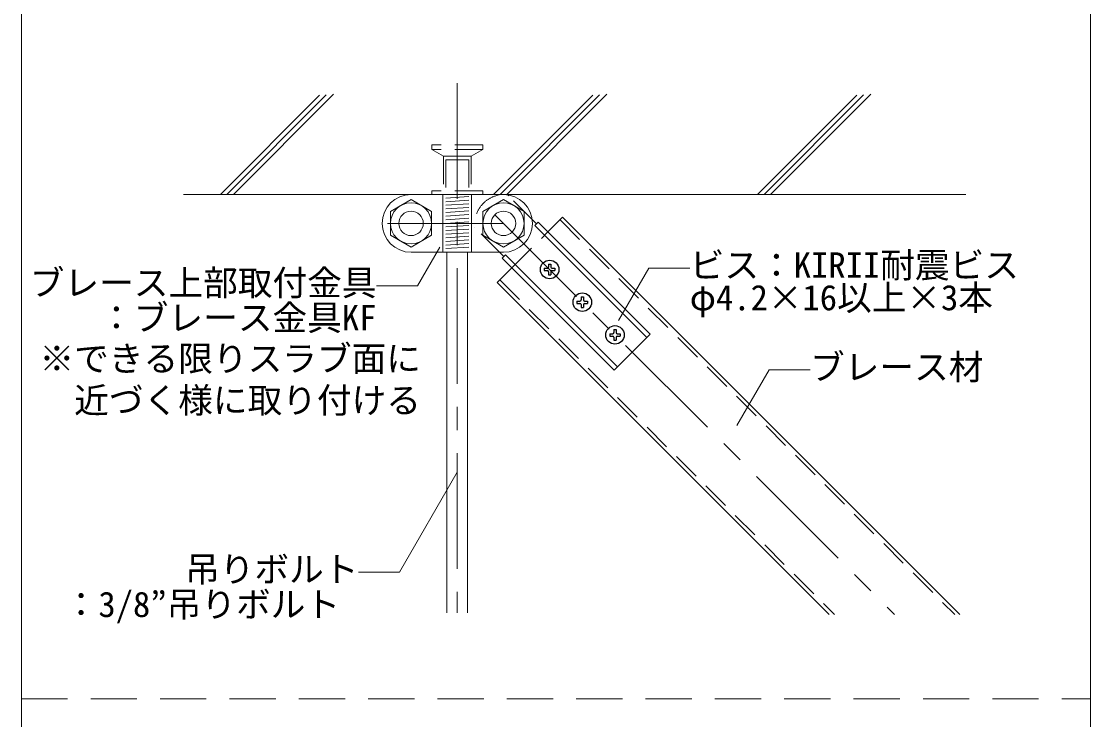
# Model space of a CAD drawing. Units: millimetres on the paper, enlarged 40 times, with parts at other scales. Extents: x -7800 to 7800, y -5387 to 5300.
# Drawn here: x -1930 to -80, y -1038 to 170 of the extents above; entities that cross this region are included whole.
import ezdxf
from ezdxf.enums import TextEntityAlignment as Align

# ---------------------------------------------------------------- set-up
doc = ezdxf.new("R2010")
doc.units = ezdxf.units.MM
doc.header["$LTSCALE"] = 40
for name, pattern in [('CHAIN1', [8, 5, -1, 1, -1]), ('DASHED1', [1.8, 1.2, -0.6]), ('DASHED2', [3, 2, -1])]:
    doc.linetypes.add(name, pattern=pattern)
for name, color, linetype, lineweight in [('3-0_中心線', 4, 'CHAIN1', 9), ('3-1_吊り材', 7, 'Continuous', 18), ('3-4_ブレース材・補強材', 4, 'Continuous', 9), ('3-6_文字', 7, 'Continuous', 18), ('3-9_躯体他', 4, 'DASHED1', 9), ('3-B_補強金具・金具・その他', 3, 'Continuous', 18), ('3-C_ビス・アンカーボルト・強調図形', 2, 'DASHED1', 25), ('F-3_野縁', 3, 'Continuous', 18)]:
    doc.layers.add(name, color=color, linetype=linetype, lineweight=lineweight)
doc.styles.add('ＭＳ ゴシック', font='')
doc.styles.get('ＭＳ ゴシック').set_extended_font_data('MS Gothic')

msp = doc.modelspace()

# ---------------------------------------------------------------- linework, layer by layer
at = {"layer": '3-0_中心線'}
for p, q in [((-1175.84, 62.88), (-1175.84, -853.41)), ((-1110.79, -164.68), (-419.3, -856.17)), ((-1296.56, -179.63), (-1057.89, -179.63))]:
    msp.add_line(p, q, dxfattribs=at)
at = {"layer": '3-1_吊り材'}
for p, q in [((-1193.84, -229.63), (-1193.84, -853.41)), ((-1157.84, -229.63), (-1157.84, -853.41))]:
    msp.add_line(p, q, dxfattribs=at)
at = {"layer": '3-4_ブレース材・補強材'}
for p, q in [((-1019.02, -194.22), (-993.56, -168.77)), ((-993.56, -168.77), (-306.16, -856.17)), ((-1106.63, -281.97), (-1081.18, -256.52)), ((-1106.63, -281.97), (-532.43, -856.17))]:
    msp.add_line(p, q, dxfattribs=at)
at = {"layer": '3-4_ブレース材・補強材', "linetype": 'DASHED1'}
for p, q in [((-998.02, -173.36), (-315.21, -856.17)), ((-1081.18, -256.52), (-1018.95, -194.29)), ((-1102.11, -277.45), (-523.38, -856.17))]:
    msp.add_line(p, q, dxfattribs=at)
at = {"layer": '3-6_文字'}
for p, q in [((-1206.02, -220.69), (-1244.66, -287.6)), ((-896.8, -347.44), (-844.58, -256.99)), ((-773.66, -256.99), (-844.58, -256.99)), ((-1244.66, -287.6), (-1315.58, -287.6)), ((-691.86, -529.27), (-636.42, -433.26)), ((-565.5, -433.26), (-636.42, -433.26)), ((-1175.84, -609.9), (-1275.84, -783.1)), ((-1275.84, -783.1), (-1346.76, -783.1))]:
    msp.add_line(p, q, dxfattribs=at)
at = {"layer": '3-9_躯体他', "linetype": 'Continuous'}
for p, q in [((-1414.04, 42.1), (-1585.77, -129.63)), ((-1402.41, 42.42), (-1574.46, -129.63)), ((-1389.69, 43.82), (-1563.14, -129.63)), ((-941.19, 42.1), (-1112.92, -129.63)), ((-929.56, 42.42), (-1101.6, -129.63)), ((-916.84, 43.82), (-1090.29, -129.63)), ((-484.53, 42.1), (-656.26, -129.63)), ((-472.9, 42.42), (-644.95, -129.63)), ((-460.19, 43.82), (-633.64, -129.63)), ((-295.91, -129.63), (-1649.29, -129.63)), ((-1255.84, -129.63), (-1095.84, -129.63)), ((-1089.05, -129.85), (-1086.77, -132.13))]:
    msp.add_line(p, q, dxfattribs=at)
at = {"layer": '3-9_躯体他'}
for p, q in [((-1219.84, -43.63), (-1219.84, -51.63)), ((-1219.84, -43.63), (-1219.84, -51.63)), ((-1131.84, -43.63), (-1219.84, -43.63)), ((-1131.84, -51.63), (-1219.84, -51.63)), ((-1219.84, -51.63), (-1199.84, -63.63)), ((-1131.84, -51.63), (-1151.84, -63.63)), ((-1131.84, -43.63), (-1131.84, -51.63)), ((-1151.84, -63.63), (-1199.84, -63.63)), ((-1199.84, -63.63), (-1199.84, -123.63)), ((-1195.84, -69.63), (-1193.84, -69.63)), ((-1195.84, -69.63), (-1195.84, -129.63)), ((-1155.84, -69.63), (-1193.84, -69.63)), ((-1155.84, -69.63), (-1155.84, -129.63)), ((-1151.84, -63.63), (-1151.84, -123.63)), ((-1131.84, -123.63), (-1219.84, -123.63)), ((-1219.84, -123.63), (-1219.84, -129.63)), ((-1131.84, -123.63), (-1131.84, -129.63)), ((-1131.84, -129.63), (-1219.84, -129.63))]:
    msp.add_line(p, q, dxfattribs=at)
at = {"layer": '3-9_躯体他', "linetype": 'Continuous'}
msp.add_arc((-1093.84, -181.63), 52, 84.71514, 105.94237, dxfattribs=at)
at = {"layer": '3-B_補強金具・金具・その他'}
for p, q in [((-1255.84, -138.53), (-1291.44, -159.08)), ((-1094.22, -129.63), (-1255.84, -129.63)), ((-1255.84, -138.53), (-1220.24, -159.08)), ((-1147.84, -129.63), (-1203.84, -129.63)), ((-1147.84, -129.63), (-1203.84, -129.63)), ((-1200.56, -129.63), (-1200.56, -229.63)), ((-1195.84, -135.88), (-1155.84, -133.23)), ((-1195.84, -142.13), (-1155.84, -139.48)), ((-1195.84, -148.38), (-1155.84, -145.73)), ((-1151.11, -129.63), (-1151.11, -229.63)), ((-1095.84, -138.53), (-1131.44, -159.08)), ((-1095.84, -138.53), (-1060.24, -159.08)), ((-1291.44, -159.08), (-1291.44, -200.19)), ((-1220.24, -159.08), (-1220.24, -200.19)), ((-1195.84, -154.63), (-1155.84, -151.98)), ((-1195.84, -160.88), (-1155.84, -158.23)), ((-1195.84, -167.13), (-1155.84, -164.48)), ((-1131.44, -159.08), (-1131.44, -200.19)), ((-1060.24, -159.08), (-1060.24, -200.19)), ((-1195.84, -173.38), (-1155.84, -170.73)), ((-1195.84, -179.63), (-1155.84, -176.98)), ((-1195.84, -185.88), (-1155.84, -183.23)), ((-1044.34, -174.56), (-1038.68, -180.22)), ((-1038.68, -180.22), (-1041.51, -183.05)), ((-1041.51, -183.05), (-847.76, -376.79)), ((-1035.86, -177.39), (-1038.68, -180.22)), ((-1035.86, -177.39), (-1019.02, -194.22)), ((-1255.84, -220.74), (-1291.44, -200.19)), ((-1255.84, -220.74), (-1220.24, -200.19)), ((-1195.84, -192.13), (-1155.84, -189.48)), ((-1195.84, -198.38), (-1155.84, -195.73)), ((-1195.84, -204.63), (-1155.84, -201.98)), ((-1095.84, -220.74), (-1131.44, -200.19)), ((-1095.84, -220.74), (-1060.24, -200.19)), ((-1195.84, -210.88), (-1155.84, -208.23)), ((-1195.84, -217.13), (-1155.84, -214.48)), ((-1195.84, -223.38), (-1155.84, -220.73)), ((-1255.84, -229.63), (-1095.84, -229.63)), ((-1100.41, -231.63), (-1095.25, -236.79)), ((-1098.08, -239.61), (-1095.25, -236.79)), ((-1098.08, -239.61), (-1081.25, -256.45)), ((-1095.25, -236.79), (-1092.42, -233.96)), ((-1092.42, -233.96), (-898.68, -427.7)), ((-1081.25, -256.45), (-904.33, -433.36))]:
    msp.add_line(p, q, dxfattribs=at)
at = {"layer": '3-B_補強金具・金具・その他', "linetype": 'DASHED1'}
for p, q in [((-1044.34, -174.56), (-1086.77, -132.13)), ((-1100.41, -231.63), (-1145.62, -186.42))]:
    msp.add_line(p, q, dxfattribs=at)
at = {"layer": '3-B_補強金具・金具・その他'}
msp.add_lwpolyline([(-1019.02, -194.22), (-842.11, -371.14), (-904.33, -433.36)], dxfattribs=at)
for centre, radius in [((-1255.84, -179.63), 35.6), ((-1095.84, -179.63), 35.6), ((-1255.84, -179.63), 21.2), ((-1095.84, -179.63), 21.2)]:
    msp.add_circle(centre, radius, dxfattribs=at)
for centre, start, end in [((-1255.84, -179.63), 90, 270), ((-1095.84, -179.63), 270, 90)]:
    msp.add_arc(centre, 50, start, end, dxfattribs=at)
at = {"layer": '3-B_補強金具・金具・その他', "linetype": 'DASHED1'}
msp.add_arc((-1093.84, -181.63), 52, 105.94237, 185.28486, dxfattribs=at)
at = {"layer": '3-C_ビス・アンカーボルト・強調図形', "linetype": 'Continuous'}
for p, q in [((-1025.26, -257.41), (-1025.26, -261.41)), ((-1025.26, -257.41), (-1020.06, -257.41)), ((-1018.06, -250.21), (-1018.06, -255.41)), ((-1018.06, -250.21), (-1014.06, -250.21)), ((-1014.06, -250.21), (-1014.06, -255.41)), ((-1012.06, -257.41), (-1006.86, -257.41)), ((-1006.86, -257.41), (-1006.86, -261.41)), ((-1025.26, -261.41), (-1020.06, -261.41)), ((-1014.06, -263.41), (-1014.06, -268.61)), ((-1012.06, -261.41), (-1006.86, -261.41)), ((-968.69, -313.98), (-968.69, -317.98)), ((-968.69, -313.98), (-963.49, -313.98)), ((-961.49, -306.78), (-961.49, -311.98)), ((-961.49, -306.78), (-957.49, -306.78)), ((-957.49, -306.78), (-957.49, -311.98)), ((-955.49, -313.98), (-950.29, -313.98)), ((-950.29, -313.98), (-950.29, -317.98)), ((-968.69, -317.98), (-963.49, -317.98)), ((-961.49, -319.98), (-961.49, -325.18)), ((-961.49, -325.18), (-957.49, -325.18)), ((-957.49, -319.98), (-957.49, -325.18)), ((-955.49, -317.98), (-950.29, -317.98)), ((-904.92, -363.35), (-904.92, -368.55)), ((-904.92, -363.35), (-900.92, -363.35)), ((-900.92, -363.35), (-900.92, -368.55)), ((-912.12, -370.55), (-912.12, -374.55)), ((-912.12, -370.55), (-906.92, -370.55)), ((-912.12, -374.55), (-906.92, -374.55)), ((-904.92, -376.55), (-904.92, -381.75)), ((-904.92, -381.75), (-900.92, -381.75)), ((-900.92, -376.55), (-900.92, -381.75)), ((-898.92, -370.55), (-893.72, -370.55)), ((-898.92, -374.55), (-893.72, -374.55)), ((-893.72, -370.55), (-893.72, -374.55))]:
    msp.add_line(p, q, dxfattribs=at)
msp.add_lwpolyline([(-1018.06, -263.41), (-1018.06, -268.61), (-1014.06, -268.61)], dxfattribs=at)
for centre in [(-1016.06, -259.41), (-959.49, -315.98), (-902.92, -372.55)]:
    msp.add_circle(centre, 16, dxfattribs=at)
for centre, start, end in [((-1020.06, -255.41), 269.99998, 0), ((-1012.06, -255.41), 180, 270), ((-1020.06, -263.41), 0, 89.99998), ((-1012.06, -263.41), 90, 180), ((-963.49, -311.98), 269.99998, 0), ((-955.49, -311.98), 180, 270), ((-963.49, -319.98), 0, 89.99998), ((-955.49, -319.98), 90, 180), ((-906.92, -368.55), 269.99998, 0), ((-898.92, -368.55), 180, 270), ((-906.92, -376.55), 0, 89.99998), ((-898.92, -376.55), 90, 180)]:
    msp.add_arc(centre, 2, start, end, dxfattribs=at)
at = {"layer": 'F-3_野縁'}
msp.add_line((-1930, 1820), (-1930, -2423.02), dxfattribs=at)
at = {"layer": 'F-3_野縁', "linetype": 'DASHED2'}
msp.add_line((-1930, -1002.01), (-80, -1002.01), dxfattribs=at)
at = {"layer": 'F-3_野縁'}
msp.add_lwpolyline([(-1930, 1820), (-80, 1820), (-80, -2423.02), (-1930, -2423.02)], dxfattribs=at)

# ---------------------------------------------------------------- texts
at = {"layer": '3-6_文字', "style": 'ＭＳ ゴシック'}
for s, p in [('ビス：KIRII耐震ビス', (-773.66, -286.99)), ('ブレース上部取付金具', (-1915.58, -317.6)), ('φ4.2×16以上×3本', (-773.66, -343.22)), ('：ブレース金具KF', (-1795.58, -377.97)), ('※できる限りスラブ面に', (-1898.68, -448.57)), ('ブレース材', (-565.5, -463.26)), ('\u3000近づく様に取り付ける', (-1898.68, -520.84)), ('吊りボルト', (-1646.76, -813.1)), ('：3/8”吊りボルト', (-1856.76, -873.83))]:
    msp.add_text(s, height=43.99, dxfattribs=at).set_placement(p, align=Align.BOTTOM_LEFT)

doc.saveas('drawing.dxf')
